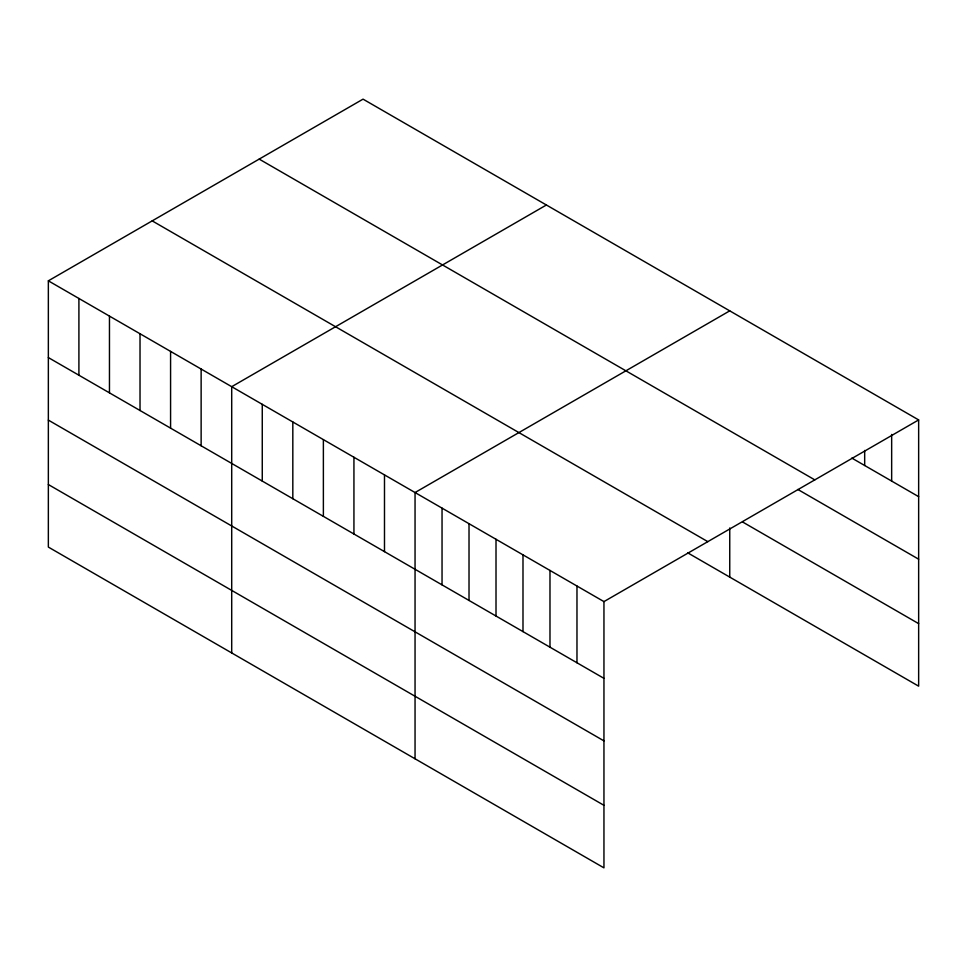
<?xml version="1.0" encoding="UTF-8"?>
<svg xmlns="http://www.w3.org/2000/svg" width="967" height="967" viewBox="0 0 967 967"><rect width="100%" height="100%" fill="white"/><g stroke="black" fill="none" stroke-linecap="round" stroke-linejoin="round"><path stroke-width="1.45" d="M48.35 280.829L603.952 601.607L603.952 867.858L48.35 547.08L48.35 280.829L363.048 99.142L918.65 419.92L918.65 686.171L687.73 552.846M546.391 205.004L231.705 386.691L231.705 652.93M729.747 310.854L415.048 492.541L415.048 758.793M603.952 601.607L918.65 419.92M851.83 458.08L918.65 496.663M259.192 159.108L814.806 479.874M797.848 489.459L918.65 559.192M742.596 521.987L918.65 623.63M152.194 220.875L707.808 541.653M48.35 357.572L603.952 678.351M48.35 420.113L603.952 740.879M48.35 484.54L603.952 805.318M891.659 434.437L891.659 481.082M864.679 450.453L864.679 465.502M729.747 527.97L729.747 577.106M576.973 586.026L576.973 662.77M549.981 570.445L549.981 647.189M522.99 554.865L522.99 631.608M496.011 539.284L496.011 616.027M469.019 523.703L469.019 600.447M442.04 508.122L442.04 584.866M384.491 474.906L384.491 551.637M353.934 457.258L353.934 534.002M323.377 439.622L323.377 516.354M292.82 421.975L292.82 498.706M262.262 404.327L262.262 481.07M201.136 369.043L201.136 445.787M170.579 351.408L170.579 428.139M140.022 333.76L140.022 410.504M109.464 316.112L109.464 392.856M78.907 298.477L78.907 375.208"/></g></svg>
